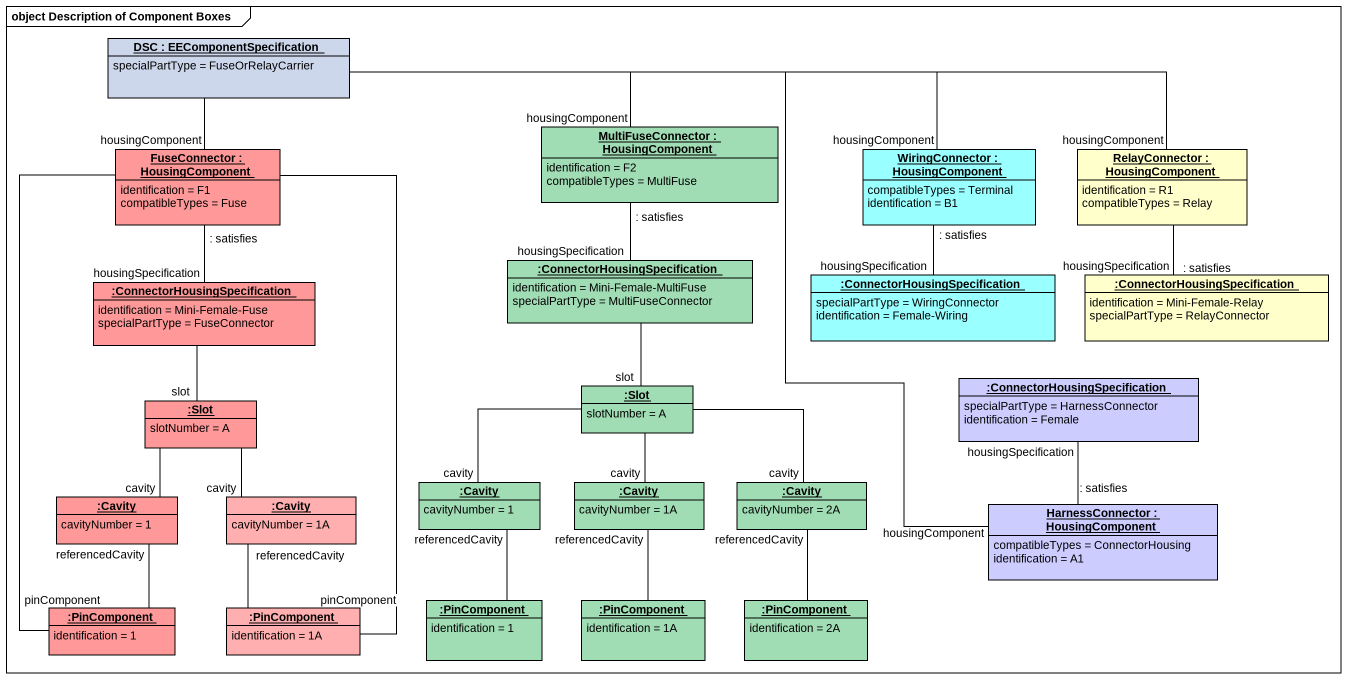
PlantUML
@startuml
mainframe object Description of Component Boxes
hide circle
hide empty members
object "DSC : EEComponentSpecification" as DSC #CDD7EB {
  specialPartType = FuseOrRelayCarrier
}
object "MultiFuseConnector : HousingComponent" as MultiFuseConnector #A0DCB4 {
  identification = F2
  compatibleTypes = MultiFuse
}
object "FuseConnector : HousingComponent" as FuseConnector #FF9999 {
  identification = F1
  compatibleTypes = Fuse
}
object "WiringConnector : HousingComponent" as WiringConnector #99FFFF {
  compatibleTypes = Terminal
  identification = B1
}
object "RelayConnector : HousingComponent" as RelayConnector #FFFFCC {
  identification = R1
  compatibleTypes = Relay
}
object ":ConnectorHousingSpecification" as ConnectorHousingSpecificatio #A0DCB4 {
  identification = Mini-Female-MultiFuse
  specialPartType = MultiFuseConnector
}
object ":ConnectorHousingSpecification" as ConnectorHousingSpecificatio_2 #99FFFF {
  specialPartType = WiringConnector
  identification = Female-Wiring
}
object ":ConnectorHousingSpecification" as ConnectorHousingSpecificatio_3 #FFFFCC {
  identification = Mini-Female-Relay
  specialPartType = RelayConnector
}
object ":ConnectorHousingSpecification" as ConnectorHousingSpecificatio_4 #FF9999 {
  identification = Mini-Female-Fuse
  specialPartType = FuseConnector
}
object ":Slot" as Slot #FF9999 {
  slotNumber = A
}
object ":Slot" as Slot_2 #A0DCB4 {
  slotNumber = A
}
object ":ConnectorHousingSpecification" as ConnectorHousingSpecificatio_5 #CCCCFF {
  specialPartType = HarnessConnector
  identification = Female
}
object ":Cavity" as Cavity #FF9999 {
  cavityNumber = 1
}
object ":Cavity" as Cavity_2 #FFAFAF {
  cavityNumber = 1A
}
object ":Cavity" as Cavity_3 #A0DCB4 {
  cavityNumber = 1
}
object ":Cavity" as Cavity_4 #A0DCB4 {
  cavityNumber = 1A
}
object ":Cavity" as Cavity_5 #A0DCB4 {
  cavityNumber = 2A
}
object "HarnessConnector : HousingComponent" as HarnessConnector #CCCCFF {
  compatibleTypes = ConnectorHousing
  identification = A1
}
object ":PinComponent" as PinComponent #FF9999 {
  identification = 1
}
object ":PinComponent" as PinComponent_2 #FFAFAF {
  identification = 1A
}
object ":PinComponent" as PinComponent_3 #A0DCB4 {
  identification = 1
}
object ":PinComponent" as PinComponent_4 #A0DCB4 {
  identification = 1A
}
object ":PinComponent" as PinComponent_5 #A0DCB4 {
  identification = 2A
}
DSC -right- MultiFuseConnector : housingComponent
DSC -- FuseConnector : housingComponent
DSC -right- WiringConnector : housingComponent
DSC -right- RelayConnector : housingComponent
DSC -right- HarnessConnector : housingComponent
MultiFuseConnector -- ConnectorHousingSpecificatio : : satisfies\nhousingSpecification
FuseConnector -- ConnectorHousingSpecificatio_4 : : satisfies\nhousingSpecification
FuseConnector -- PinComponent : pinComponent
FuseConnector -- PinComponent_2 : pinComponent
WiringConnector -- ConnectorHousingSpecificatio_2 : : satisfies\nhousingSpecification
RelayConnector -- ConnectorHousingSpecificatio_3 : housingSpecification\n: satisfies
ConnectorHousingSpecificatio -- Slot_2 : slot
ConnectorHousingSpecificatio_4 -- Slot : slot
Slot -- Cavity : cavity
Slot -- Cavity_2 : cavity
Slot_2 -- Cavity_3 : cavity
Slot_2 -- Cavity_4 : cavity
Slot_2 -right- Cavity_5 : cavity
HarnessConnector -up- ConnectorHousingSpecificatio_5 : housingSpecification\n: satisfies
PinComponent -up- Cavity : referencedCavity
PinComponent_2 -up- Cavity_2 : referencedCavity
PinComponent_3 -up- Cavity_3 : referencedCavity
PinComponent_4 -up- Cavity_4 : referencedCavity
PinComponent_5 -up- Cavity_5 : referencedCavity
@enduml
